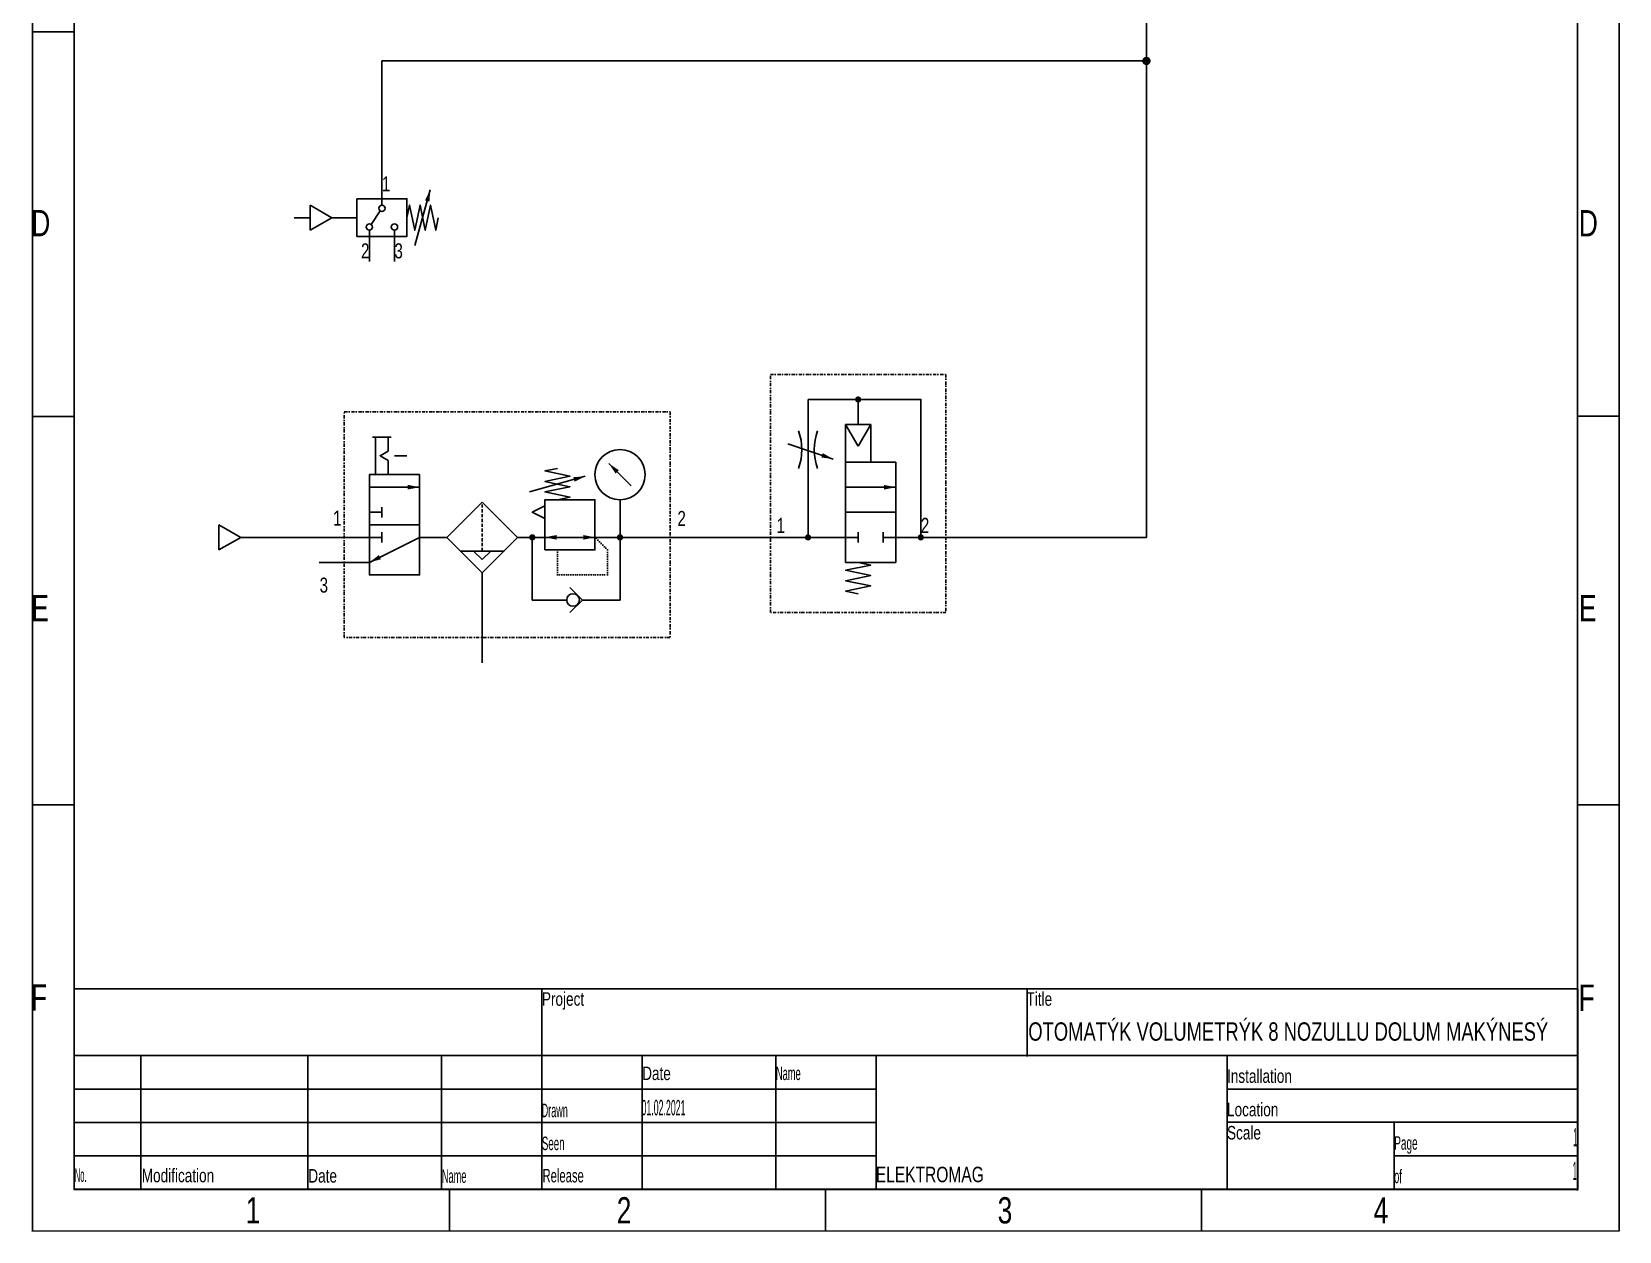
# Model space of a CAD drawing. Extents: x 0 to 247, y 2 to 375.
# Drawn here: x 0.1 to 247.1, y 1.5 to 188.1 of the extents above; entities that cross this region are included whole.
import ezdxf
from ezdxf.enums import TextEntityAlignment as Align

# ---------------------------------------------------------------- set-up
doc = ezdxf.new("R2010")
doc.units = 0
for name, pattern in [('DASHDOT', [1, 0.5, -0.25, 0, -0.25]), ('DASHED', [0.75, 0.5, -0.25]), ('DOT', [0.25, 0, -0.25])]:
    doc.linetypes.add(name, pattern=pattern)
doc.layers.add('1', color=7, linetype='CONTINUOUS')
doc.layers.add('_LabelDrawingFrame', color=7, linetype='CONTINUOUS')

# ---------------------------------------------------------------- blocks, each defined once
blk = doc.blocks.new('B815789')
at = {"layer": '_LabelDrawingFrame', "color": 7, "width": 0.500605}
blk.add_text('Drawn', height=2.106, dxfattribs=at).set_placement((-7.78, 0), align=Align.MIDDLE_LEFT)
blk = doc.blocks.new('B815794')
at = {"layer": '_LabelDrawingFrame', "color": 7}
blk.add_line((-15.6, 0), (15.6, 0), dxfattribs=at)
blk = doc.blocks.new('B815775')
at = {"layer": '_LabelDrawingFrame', "color": 7, "width": 0.75}
blk.add_text('Scale', height=2.106, dxfattribs=at).set_placement((-12.88, 1.49), align=Align.TOP_LEFT)
blk = doc.blocks.new('B815805')
at = {"layer": '_LabelDrawingFrame', "color": 7}
blk.add_line((-10.4, 0), (10.4, 0), dxfattribs=at)
blk = doc.blocks.new('B45934')
at = {"layer": '1', "color": 7, "width": 0.75}
blk.add_text('2', height=2.34, dxfattribs=at).set_placement((-1.64, 0), align=Align.MIDDLE_LEFT)
blk = doc.blocks.new('B815818')
at = {"layer": '_LabelDrawingFrame', "color": 7, "width": 0.252942}
blk.add_text('1', height=2.85, dxfattribs=at).set_placement((6.32, 2.02), align=Align.TOP_RIGHT)
blk = doc.blocks.new('B815808')
at = {"layer": '_LabelDrawingFrame', "color": 7}
blk.add_line((-14.29, 0), (14.29, 0), dxfattribs=at)
blk = doc.blocks.new('B49449')
at = {"layer": '1', "color": 7, "width": 0.75}
blk.add_text('3', height=2.34, dxfattribs=at).set_placement((-1.64, 1.66), align=Align.TOP_LEFT)
blk = doc.blocks.new('B815766')
at = {"layer": '_LabelDrawingFrame', "color": 7, "width": 0.75}
blk.add_text('3', height=4.09, dxfattribs=at).set_placement((-2.86, 2.9), align=Align.TOP_LEFT)
blk = doc.blocks.new('B815783')
at = {"layer": '_LabelDrawingFrame', "color": 7, "width": 0.75}
blk.add_text('Date', height=2.106, dxfattribs=at).set_placement((-10.35, 0), align=Align.MIDDLE_LEFT)
blk = doc.blocks.new('B815784')
at = {"layer": '_LabelDrawingFrame', "color": 7, "width": 0.514159}
blk.add_text('Name', height=2.106, dxfattribs=at).set_placement((-7.73, 1.49), align=Align.TOP_LEFT)
blk = doc.blocks.new('B815801')
at = {"layer": '_LabelDrawingFrame', "color": 7}
blk.add_line((-10.4, 0), (10.4, 0), dxfattribs=at)
blk = doc.blocks.new('B815790')
at = {"layer": '_LabelDrawingFrame', "color": 7}
blk.add_line((-15.6, 0), (15.6, 0), dxfattribs=at)
blk = doc.blocks.new('B815748')
at = {"layer": '_LabelDrawingFrame', "color": 7}
blk.add_line((-186.55, 0), (186.55, 0), dxfattribs=at)
blk = doc.blocks.new('B815869')
at = {"layer": '_LabelDrawingFrame', "color": 7, "width": 0.423592}
blk.add_text('01.02.2021', height=2.413, dxfattribs=at).set_placement((-10.31, 0), align=Align.MIDDLE_LEFT)
blk = doc.blocks.new('LCA1')
at = {"layer": '1', "color": 7}
blk.add_solid([(0, 0), (-1.82, -0.3575), (-1.82, 0.3575)], dxfattribs=at)
blk = doc.blocks.new('LCBP1')
at = {"layer": '1', "color": 7}
blk.add_line((0, -0.8125), (0, 0.8125), dxfattribs=at)
blk = doc.blocks.new('LCA1R')
at = {"layer": '1', "color": 7}
blk.add_solid([(0, 0), (1.82, -0.3575), (1.82, 0.3575)], dxfattribs=at)
blk = doc.blocks.new('B45928_00991756')
at = {"layer": '1', "color": 7}
for p, q in [((-21.26, 15.6), (-18.34, 15.6)), ((-20.78, 9.75), (-20.78, 15.6)), ((-18.83, 13.89), (-18.83, 15.6)), ((-17.85, 12.68), (-15.9, 12.68)), ((-18.83, 9.75), (-18.83, 11.46)), ((18.97, 8.03), (15.52, 11.47)), ((-21.75, 7.8), (-13.95, 7.8)), ((3.17, 7.09), (11.83, 9.49)), ((17.25, 5.85), (17.25, 0)), ((-21.75, 3.9), (-19.8, 3.9)), ((-29.55, 0), (-25.65, 0)), ((-25.65, 0), (-21.75, 0)), ((-21.75, 0), (-19.8, 0)), ((-13.95, 0), (-21.75, -3.9)), ((-13.95, 0), (-9.72, 0)), ((1.31, 0), (5.55, 0)), ((13.35, 0), (5.55, 0)), ((13.35, 0), (25.05, 0)), ((25.05, 0), (28.95, 0)), ((-0.79, -2.13), (-7.61, -2.13)), ((-5.55, -2.13), (-4.2, -3.47)), ((-4.2, -3.47), (-2.86, -2.13)), ((-25.65, -3.9), (-29.55, -3.9)), ((-21.75, -3.9), (-25.65, -3.9)), ((-4.2, -5.54), (-4.2, -15.6)), ((5.55, -9.75), (8.98, -9.75)), ((11.4, -9.75), (15.3, -9.75)), ((-4.2, -15.6), (-4.2, -19.5))]:
    blk.add_line(p, q, dxfattribs=at)
at = {"layer": '1', "color": 7, "linetype": 'DASHED'}
blk.add_line((-4.2, -2.13), (-4.2, 5.49), dxfattribs=at)
at = {"layer": '1', "color": 7, "linetype": 'DASHDOT'}
blk.add_lwpolyline([(-25.65, 19.5), (25.05, 19.5), (25.05, -15.6), (-25.65, -15.6), (-25.65, 19.5)], dxfattribs=at)
at = {"layer": '1', "color": 7}
for points in [[(-18.83, 13.89), (-18.83, 13.41), (-20.09, 12.68), (-18.83, 11.94), (-18.83, 11.46)], [(7.5, 5.85), (9.45, 6.26), (5.55, 7.07), (9.45, 7.88), (5.55, 8.69), (9.45, 9.51), (5.55, 10.32), (7.5, 10.73)], [(-13.95, 9.75), (-21.75, 9.75), (-21.75, 1.95), (-13.95, 1.95), (-13.95, 9.75)], [(-4.2, 5.49), (-9.72, -0.03), (-4.2, -5.54), (1.31, -0.03), (-4.2, 5.49)], [(5.55, -1.95), (13.35, -1.95), (13.35, 5.85), (5.55, 5.85), (5.55, -1.95)], [(5.55, 4.88), (3.6, 3.9), (5.55, 2.93)], [(-13.95, 1.95), (-21.75, 1.95), (-21.75, -5.85), (-13.95, -5.85), (-13.95, 1.95)], [(3.6, 0), (3.6, -9.75), (5.55, -9.75)], [(15.3, -9.75), (17.25, -9.75), (17.25, 0)], [(9.45, -11.7), (11.4, -9.75), (9.45, -7.8)]]:
    blk.add_lwpolyline(points, dxfattribs=at)
at = {"layer": '1', "color": 7, "const_width": 0.487}
for points in [[(3.35, 0, 1), (3.84, 0, 1)], [(17, 0, 1), (17.49, 0, 1)]]:
    blk.add_lwpolyline(points, format="xyb", close=True, dxfattribs=at)
at = {"layer": '1', "color": 7, "linetype": 'DOT'}
blk.add_lwpolyline([(7.5, -1.95), (7.5, -5.85), (15.3, -5.85), (15.3, -1.95), (13.35, 0)], dxfattribs=at)
at = {"layer": '1', "color": 7}
for centre, radius in [((17.25, 9.75), 3.9), ((9.94, -9.75), 0.975)]:
    blk.add_circle(centre, radius, dxfattribs=at)
at = {"layer": '1'}
for name, p, rotation in [('LCA1', (15.52, 11.47), 135), ('LCA1', (11.83, 9.49), 15.4711922908485), ('LCA1', (5.55, 0), -180), ('LCA1R', (13.35, 0), -180), ('LCA1', (-21.75, -3.9), -153.434948822922)]:
    blk.add_blockref(name, p, dxfattribs=dict(at, rotation=rotation))
for name, p in [('LCA1', (-13.95, 7.8)), ('LCBP1', (-19.8, 3.9)), ('LCBP1', (-19.8, 0))]:
    blk.add_blockref(name, p, dxfattribs=at)
blk = doc.blocks.new('B49451')
at = {"layer": '1', "color": 7, "width": 0.75}
blk.add_text('1', height=2.34, dxfattribs=at).set_placement((-1.64, -1.07))
blk = doc.blocks.new('B51544')
at = {"layer": '1', "color": 7, "width": 0.75}
blk.add_text('2', height=2.34, dxfattribs=at).set_placement((-1.64, 0), align=Align.MIDDLE_LEFT)
blk = doc.blocks.new('B815796')
at = {"layer": '_LabelDrawingFrame', "color": 7}
blk.add_line((-5.2, 0), (5.2, 0), dxfattribs=at)
blk = doc.blocks.new('B815782')
at = {"layer": '_LabelDrawingFrame', "color": 7, "width": 0.75}
blk.add_text('Modification', height=2.106, dxfattribs=at).set_placement((-12.86, 0), align=Align.MIDDLE_LEFT)
blk = doc.blocks.new('B815833')
at = {"layer": '_LabelDrawingFrame', "color": 7, "width": 0.75}
blk.add_text('ELEKTROMAG', height=2.413, dxfattribs=at).set_placement((-27.07, 0), align=Align.MIDDLE_LEFT)
blk = doc.blocks.new('B815828')
at = {"layer": '_LabelDrawingFrame', "color": 7, "width": 0.262193}
blk.add_text('1', height=2.85, dxfattribs=at).set_placement((6.27, 2.02), align=Align.TOP_RIGHT)
blk = doc.blocks.new('B815754')
at = {"layer": '_LabelDrawingFrame', "color": 7, "width": 0.75}
blk.add_text('E', height=4.09, dxfattribs=at).set_placement((-3.22, 2.9), align=Align.TOP_LEFT)
blk = doc.blocks.new('B815788')
at = {"layer": '_LabelDrawingFrame', "color": 7, "width": 0.510264}
blk.add_text('of', height=2.106, dxfattribs=at).set_placement((-7.87, 0), align=Align.MIDDLE_LEFT)
blk = doc.blocks.new('B815799')
at = {"layer": '_LabelDrawingFrame', "color": 7}
blk.add_line((-117, 0), (117, 0), dxfattribs=at)
blk = doc.blocks.new('B815774')
at = {"layer": '_LabelDrawingFrame', "color": 7, "width": 0.421867}
blk.add_text('No.', height=2.106, dxfattribs=at).set_placement((-5.14, 0), align=Align.MIDDLE_LEFT)
blk = doc.blocks.new('B815809')
at = {"layer": '_LabelDrawingFrame', "color": 7}
blk.add_line((-27.25, 0), (27.25, 0), dxfattribs=at)
blk = doc.blocks.new('B815798')
at = {"layer": '_LabelDrawingFrame', "color": 7}
blk.add_line((-27.28, 0), (27.28, 0), dxfattribs=at)
blk = doc.blocks.new('TRICON')
at = {"layer": '1', "color": 7, "const_width": 0.65}
blk.add_lwpolyline([(-0.325, 0, 1), (0.325, 0, 1)], format="xyb", close=True, dxfattribs=at)
blk = doc.blocks.new('B815753')
at = {"layer": '_LabelDrawingFrame', "color": 7, "width": 0.75}
blk.add_text('D', height=4.09, dxfattribs=at).set_placement((-3.4, 2.9), align=Align.TOP_LEFT)
blk = doc.blocks.new('B815835')
at = {"layer": '_LabelDrawingFrame', "color": 7, "width": 0.75}
blk.add_text('OTOMATÝK VOLUMETRÝK 8 NOZULLU DOLUM MAKÝNESÝ ', height=2.8519, dxfattribs=at).set_placement((-42.65, 2.02), align=Align.TOP_LEFT)
blk = doc.blocks.new('B815797')
at = {"layer": '_LabelDrawingFrame', "color": 7}
blk.add_line((-10.33, 0), (10.33, 0), dxfattribs=at)
blk = doc.blocks.new('B815786')
at = {"layer": '_LabelDrawingFrame', "color": 7, "width": 0.75}
blk.add_text('Location', height=2.106, dxfattribs=at).set_placement((-10.9, 0), align=Align.MIDDLE_LEFT)
blk = doc.blocks.new('B815749')
at = {"layer": '_LabelDrawingFrame', "color": 7}
blk.add_line((-117, 0), (117, 0), dxfattribs=at)
blk = doc.blocks.new('B51541_00991513')
at = {"layer": '1', "color": 7}
for p, q in [((-7.8, 14.62), (0, 14.62)), ((-7.8, 14.62), (-7.8, 12.68)), ((-7.8, 0.97), (-7.8, 12.68)), ((-1.95, 10.72), (0, 7.35)), ((1.95, 10.72), (0, 7.35)), ((-10.94, 7.73), (-3.9, 5.36)), ((-7.8, -6.83), (-7.8, 0.97)), ((-1.95, 0.97), (5.85, 0.97)), ((-0.97, -6.83), (-13.65, -6.83)), ((-1.95, -6.83), (0, -6.83)), ((5.85, -6.83), (3.9, -6.83)), ((5.85, -6.83), (13.65, -6.83))]:
    blk.add_line(p, q, dxfattribs=at)
at = {"layer": '1', "color": 7, "linetype": 'DASHDOT'}
blk.add_lwpolyline([(-13.65, 18.52), (13.65, 18.52), (13.65, -18.52), (-13.65, -18.52), (-13.65, 18.52)], dxfattribs=at)
at = {"layer": '1', "color": 7, "const_width": 0.487}
for points in [[(-0.24, 14.62, 1), (0.24, 14.62, 1)], [(-8.04, -6.83, 1), (-7.56, -6.83, 1)], [(9.51, -6.83, 1), (9.99, -6.83, 1)]]:
    blk.add_lwpolyline(points, format="xyb", close=True, dxfattribs=at)
at = {"layer": '1', "color": 7}
for points in [[(0, 10.72), (0, 14.62), (9.75, 14.62), (9.75, -6.83)], [(1.95, 10.72), (-1.95, 10.72), (-1.95, 4.88), (1.95, 4.88), (1.95, 10.72)], [(5.85, 4.88), (-1.95, 4.88), (-1.95, -2.93), (5.85, -2.93), (5.85, 4.88)], [(5.85, -2.93), (-1.95, -2.93), (-1.95, -10.72), (5.85, -10.72), (5.85, -2.93)], [(5.85, -2.93), (-1.95, -2.93), (-1.95, -10.72), (5.85, -10.72), (5.85, -2.93)], [(0, -15.6), (-1.95, -15.19), (1.95, -14.38), (-1.95, -13.57), (1.95, -12.76), (-1.95, -11.94), (1.95, -11.13), (0, -10.72)]]:
    blk.add_lwpolyline(points, dxfattribs=at)
for centre, start, end in [((-17.55, 6.83), 340.5286, 19.4711), ((1.95, 6.83), 160.5287, 199.4714)]:
    blk.add_arc(centre, 8.78, start, end, dxfattribs=at)
at = {"layer": '1'}
for name, p, rotation in [('LCA1', (-3.9, 5.36), -18.6332168002092), ('LCBP1', (3.9, -6.83), -180)]:
    blk.add_blockref(name, p, dxfattribs=dict(at, rotation=rotation))
for name, p in [('LCA1', (5.85, 0.97)), ('LCBP1', (0, -6.83))]:
    blk.add_blockref(name, p, dxfattribs=at)
blk = doc.blocks.new('B49450')
at = {"layer": '1', "color": 7, "width": 0.75}
blk.add_text('2', height=2.34, dxfattribs=at).set_placement((1.64, 1.66), align=Align.TOP_RIGHT)
blk = doc.blocks.new('B815791')
at = {"layer": '_LabelDrawingFrame', "color": 7}
blk.add_line((-10.4, 0), (10.4, 0), dxfattribs=at)
blk = doc.blocks.new('B815776')
at = {"layer": '_LabelDrawingFrame', "color": 7, "width": 0.538984}
blk.add_text('Seen', height=2.106, dxfattribs=at).set_placement((-7.71, 0), align=Align.MIDDLE_LEFT)
blk = doc.blocks.new('B815768')
at = {"layer": '_LabelDrawingFrame', "color": 7}
blk.add_line((-123.5, 0), (123.5, 0), dxfattribs=at)
blk = doc.blocks.new('B815747')
at = {"layer": '_LabelDrawingFrame', "color": 7}
blk.add_line((-180.05, 0), (180.05, 0), dxfattribs=at)
blk = doc.blocks.new('B815787')
at = {"layer": '_LabelDrawingFrame', "color": 7, "width": 0.75}
blk.add_text('Title', height=2.106, dxfattribs=at).set_placement((-42.74, 1.49), align=Align.TOP_LEFT)
blk = doc.blocks.new('B815778')
at = {"layer": '_LabelDrawingFrame', "color": 7, "width": 0.75}
blk.add_text('Installation', height=2.106, dxfattribs=at).set_placement((-10.93, 0), align=Align.MIDDLE_LEFT)
blk = doc.blocks.new('B815745')
at = {"layer": '_LabelDrawingFrame', "color": 7}
blk.add_line((-186.55, 0), (186.55, 0), dxfattribs=at)
blk = doc.blocks.new('B815765')
at = {"layer": '_LabelDrawingFrame', "color": 7, "width": 0.75}
blk.add_text('2', height=4.09, dxfattribs=at).set_placement((-2.86, 2.9), align=Align.TOP_LEFT)
blk = doc.blocks.new('B815810')
at = {"layer": '_LabelDrawingFrame', "color": 7}
blk.add_line((-10.4, 0), (10.4, 0), dxfattribs=at)
blk = doc.blocks.new('B815760')
at = {"layer": '_LabelDrawingFrame', "color": 7}
blk.add_line((-3.25, 0), (3.25, 0), dxfattribs=at)
blk = doc.blocks.new('B815779')
at = {"layer": '_LabelDrawingFrame', "color": 7, "width": 0.510414}
blk.add_text('Name', height=2.106, dxfattribs=at).set_placement((-7.68, 0), align=Align.MIDDLE_LEFT)
blk = doc.blocks.new('B815793')
at = {"layer": '_LabelDrawingFrame', "color": 7}
blk.add_line((-117, 0), (117, 0), dxfattribs=at)
blk = doc.blocks.new('B815806')
at = {"layer": '_LabelDrawingFrame', "color": 7}
blk.add_line((-10.4, 0), (10.4, 0), dxfattribs=at)
blk = doc.blocks.new('B815802')
at = {"layer": '_LabelDrawingFrame', "color": 7}
blk.add_line((-62.4, 0), (62.4, 0), dxfattribs=at)
blk = doc.blocks.new('B815758')
at = {"layer": '_LabelDrawingFrame', "color": 7}
blk.add_line((-3.25, 0), (3.25, 0), dxfattribs=at)
blk = doc.blocks.new('B815795')
at = {"layer": '_LabelDrawingFrame', "color": 7}
blk.add_line((-117, 0), (117, 0), dxfattribs=at)
blk = doc.blocks.new('B815764')
at = {"layer": '_LabelDrawingFrame', "color": 7, "width": 0.75}
blk.add_text('1', height=4.09, dxfattribs=at).set_placement((-2.86, 2.9), align=Align.TOP_LEFT)
blk = doc.blocks.new('B815761')
at = {"layer": '_LabelDrawingFrame', "color": 7}
blk.add_line((-180.13, 0), (180.13, 0), dxfattribs=at)
blk = doc.blocks.new('B815781')
at = {"layer": '_LabelDrawingFrame', "color": 7, "width": 0.552791}
blk.add_text('Page', height=2.106, dxfattribs=at).set_placement((-7.91, 0), align=Align.MIDDLE_LEFT)
blk = doc.blocks.new('B815742')
at = {"layer": '_LabelDrawingFrame', "color": 7}
blk.add_line((-3.25, 0), (3.25, 0), dxfattribs=at)
blk = doc.blocks.new('B815804')
at = {"layer": '_LabelDrawingFrame', "color": 7}
blk.add_line((-15.6, 0), (15.6, 0), dxfattribs=at)
blk = doc.blocks.new('B115465_00993166')
at = {"layer": '1', "color": 7}
for p, q in [((1.43, 0), (-1.95, 1.95)), ((-1.95, 1.95), (-1.95, -1.95)), ((1.43, 0), (-1.95, -1.95)), ((1.43, 0), (1.95, 0))]:
    blk.add_line(p, q, dxfattribs=at)
blk = doc.blocks.new('B815780')
at = {"layer": '_LabelDrawingFrame', "color": 7, "width": 0.75}
blk.add_text('Project', height=2.106, dxfattribs=at).set_placement((-37.8, 1.49), align=Align.TOP_LEFT)
blk = doc.blocks.new('B815770')
at = {"layer": '_LabelDrawingFrame', "color": 7}
blk.add_line((-3.18, 0), (3.18, 0), dxfattribs=at)
blk = doc.blocks.new('B51545')
at = {"layer": '1', "color": 7, "width": 0.75}
blk.add_text('1', height=2.34, dxfattribs=at).set_placement((-1.64, 0), align=Align.MIDDLE_LEFT)
blk = doc.blocks.new('B815759')
at = {"layer": '_LabelDrawingFrame', "color": 7}
blk.add_line((-3.25, 0), (3.25, 0), dxfattribs=at)
blk = doc.blocks.new('B815807')
at = {"layer": '_LabelDrawingFrame', "color": 7}
blk.add_line((-5.22, 0), (5.22, 0), dxfattribs=at)
blk = doc.blocks.new('B45933')
at = {"layer": '1', "color": 7, "width": 0.75}
blk.add_text('1', height=2.34, dxfattribs=at).set_placement((1.64, -1.07), align=Align.RIGHT)
blk = doc.blocks.new('B815734')
at = {"layer": '_LabelDrawingFrame', "color": 7, "width": 0.75}
blk.add_text('F', height=4.09, dxfattribs=at).set_placement((-3.04, 2.9), align=Align.TOP_LEFT)
blk = doc.blocks.new('B815743')
at = {"layer": '_LabelDrawingFrame', "color": 7}
blk.add_line((-3.25, 0), (3.25, 0), dxfattribs=at)
blk = doc.blocks.new('B45932')
at = {"layer": '1', "color": 7, "width": 0.75}
blk.add_text('3', height=2.34, dxfattribs=at).set_placement((-1.64, 0), align=Align.MIDDLE_LEFT)
blk = doc.blocks.new('B815803')
at = {"layer": '_LabelDrawingFrame', "color": 7}
blk.add_line((-62.4, 0), (62.4, 0), dxfattribs=at)
blk = doc.blocks.new('B815767')
at = {"layer": '_LabelDrawingFrame', "color": 7, "width": 0.75}
blk.add_text('4', height=4.09, dxfattribs=at).set_placement((-2.86, 2.9), align=Align.TOP_LEFT)
blk = doc.blocks.new('B815785')
at = {"layer": '_LabelDrawingFrame', "color": 7, "width": 0.75}
blk.add_text('Date', height=2.106, dxfattribs=at).set_placement((-10.35, 1.49), align=Align.TOP_LEFT)
blk = doc.blocks.new('B815792')
at = {"layer": '_LabelDrawingFrame', "color": 7}
blk.add_line((-62.4, 0), (62.4, 0), dxfattribs=at)
blk = doc.blocks.new('B49444_00991471')
at = {"layer": '1', "color": 7}
for p, q in [((2.44, 7.07), (2.44, 3.17)), ((2.44, 2.19), (2.44, 3.17)), ((7.58, -4.09), (9.97, 4.58)), ((-8.74, 0.24), (-11.21, 0.24)), ((-8.74, 2.19), (-8.74, -1.71)), ((-8.74, 2.19), (-5.36, 0.24)), ((-8.74, -1.71), (-5.36, 0.24)), ((-5.36, 0.24), (-1.46, 0.24)), ((2.17, 1.3), (0.76, -0.81)), ((0.49, -1.71), (0.49, -2.68)), ((4.39, -1.71), (4.39, -2.68)), ((0.49, -2.68), (0.49, -6.58)), ((4.39, -2.68), (4.39, -6.58))]:
    blk.add_line(p, q, dxfattribs=at)
for points in [[(-1.46, 3.17), (6.34, 3.17), (6.34, -2.68), (-1.46, -2.68), (-1.46, 3.17)], [(11.21, 0.24), (10.81, -1.71), (9.99, 2.19), (9.18, -1.71), (8.37, 2.19), (7.56, -1.71), (6.74, 2.19), (6.34, 0.24)]]:
    blk.add_lwpolyline(points, dxfattribs=at)
for centre in [(2.44, 1.71), (0.49, -1.22), (4.39, -1.22)]:
    blk.add_circle(centre, 0.487, dxfattribs=at)
at = {"layer": '1', "rotation": 74.5288077091515}
blk.add_blockref('LCA1', (9.97, 4.58), dxfattribs=at)
blk = doc.blocks.new('B815771')
at = {"layer": '_LabelDrawingFrame', "color": 7}
blk.add_line((-3.16, 0), (3.16, 0), dxfattribs=at)
blk = doc.blocks.new('B815800')
at = {"layer": '_LabelDrawingFrame', "color": 7}
blk.add_line((-10.4, 0), (10.4, 0), dxfattribs=at)
blk = doc.blocks.new('B815755')
at = {"layer": '_LabelDrawingFrame', "color": 7, "width": 0.75}
blk.add_text('F', height=4.09, dxfattribs=at).set_placement((-3.04, 2.9), align=Align.TOP_LEFT)
blk = doc.blocks.new('B815772')
at = {"layer": '_LabelDrawingFrame', "color": 7}
blk.add_line((-3.16, 0), (3.16, 0), dxfattribs=at)
blk = doc.blocks.new('B815732')
at = {"layer": '_LabelDrawingFrame', "color": 7, "width": 0.75}
blk.add_text('D', height=4.09, dxfattribs=at).set_placement((-3.4, 2.9), align=Align.TOP_LEFT)
blk = doc.blocks.new('B815777')
at = {"layer": '_LabelDrawingFrame', "color": 7, "width": 0.62137}
blk.add_text('Release', height=2.106, dxfattribs=at).set_placement((-7.73, 0), align=Align.MIDDLE_LEFT)
blk = doc.blocks.new('B815733')
at = {"layer": '_LabelDrawingFrame', "color": 7, "width": 0.75}
blk.add_text('E', height=4.09, dxfattribs=at).set_placement((-3.22, 2.9), align=Align.TOP_LEFT)

msp = doc.modelspace()

# ---------------------------------------------------------------- linework, layer by layer
at = {"layer": '1', "color": 7}
for points in [[(173.55, 183.55), (173.55, 208.9), (44.88, 208.9)], [(54.6, 166), (54.6, 183.55), (173.55, 183.55)], [(142.35, 109.45), (173.55, 109.45), (173.55, 183.55)], [(33.15, 109.45), (44.85, 109.45)], [(103.35, 109.45), (115.05, 109.45)]]:
    msp.add_lwpolyline(points, dxfattribs=at)

# ---------------------------------------------------------------- block references
at = {"layer": '1'}
for name, p in [('TRICON', (173.55, 183.55)), ('B49444_00991471', (52.16, 158.93)), ('B49451', (56.24, 164.34)), ('B49450', (51.01, 153.52)), ('B49449', (58.19, 153.52)), ('B51541_00991513', (128.7, 116.27)), ('B45928_00991756', (74.4, 109.45)), ('B115465_00993166', (31.2, 109.45)), ('B45933', (46.66, 112.32)), ('B45934', (102.22, 112.39)), ('B51545', (117.66, 111.32)), ('B51544', (140.09, 111.32)), ('B45932', (46.55, 102.02))]:
    msp.add_blockref(name, p, dxfattribs=at)
at = {"layer": '_LabelDrawingFrame'}
for name, p, rotation in [('B815748', (0.22, 188.08), 270), ('B815745', (247.12, 188.1), 270), ('B815747', (6.72, 188.08), 270), ('B815761', (240.62, 188.01), 90), ('B815732', (244.23, 157.45), 360), ('B815794', (6.69, 23.63), 90), ('B815790', (79.49, 23.63), 89.9999701584533), ('B815796', (154.99, 33.89), 90), ('B815804', (240.69, 23.63), -90), ('B815797', (17.09, 18.36), 90), ('B815806', (43.09, 18.43), 90), ('B815805', (63.87, 18.45), 90), ('B815791', (95.09, 18.29), 89.9999399176302), ('B815800', (115.89, 18.43), 90), ('B815801', (131.49, 18.43), 90), ('B815810', (186.09, 18.43), 90), ('B815809', (213.44, 23.63), -179.999984709723), ('B815798', (213.47, 18.48), 179.999997096096), ('B815807', (212.09, 13.25), 90), ('B815770', (65.12, 4.7), 90), ('B815771', (123.62, 4.72), -89.9998114304797), ('B815772', (182.12, 4.72), -90.0001653137182), ('B815765', (93.99, 3.92), 360), ('B815767', (211.76, 3.92), 360), ('B815768', (123.62, 1.54), 0.00889757212410906)]:
    msp.add_blockref(name, p, dxfattribs=dict(at, rotation=rotation))
for name, p in [('B815758', (3.49, 188.07)), ('B815753', (3.44, 157.47)), ('B815759', (3.49, 128.27)), ('B815742', (243.87, 128.3)), ('B815754', (3.27, 97.58)), ('B815733', (244.06, 97.57)), ('B815760', (3.49, 67.82)), ('B815743', (243.87, 67.85)), ('B815755', (3.04, 37.01)), ('B815734', (243.83, 36.99)), ('B815795', (123.69, 39.23)), ('B815780', (117.29, 37.21)), ('B815787', (197.63, 37.21)), ('B815835', (197.82, 31.99)), ('B815793', (123.69, 28.83)), ('B815785', (105.44, 25.65)), ('B815784', (123.63, 25.65)), ('B815778', (197.02, 25.65)), ('B815802', (69.09, 23.63)), ('B815789', (87.23, 20.31)), ('B815869', (105.3, 20.75)), ('B815786', (196.99, 20.45)), ('B815803', (69.09, 18.43)), ('B815775', (198.97, 16.41)), ('B815818', (234.27, 15.55)), ('B815776', (87.19, 15.19)), ('B815781', (220.02, 15.25)), ('B815792', (69.09, 13.23)), ('B815808', (226.4, 13.23)), ('B815774', (11.94, 10.24)), ('B815782', (30.09, 10.19)), ('B815783', (53.5, 10.14)), ('B815779', (71.6, 10.1)), ('B815777', (87.32, 10.17)), ('B815833', (158.51, 10.35)), ('B815788', (219.96, 10.05)), ('B815828', (234.24, 10.31)), ('B815749', (123.62, 8.04)), ('B815799', (123.69, 8.03)), ('B815764', (36.26, 3.92)), ('B815766', (153.26, 3.92))]:
    msp.add_blockref(name, p, dxfattribs=at)

doc.saveas('drawing.dxf')
